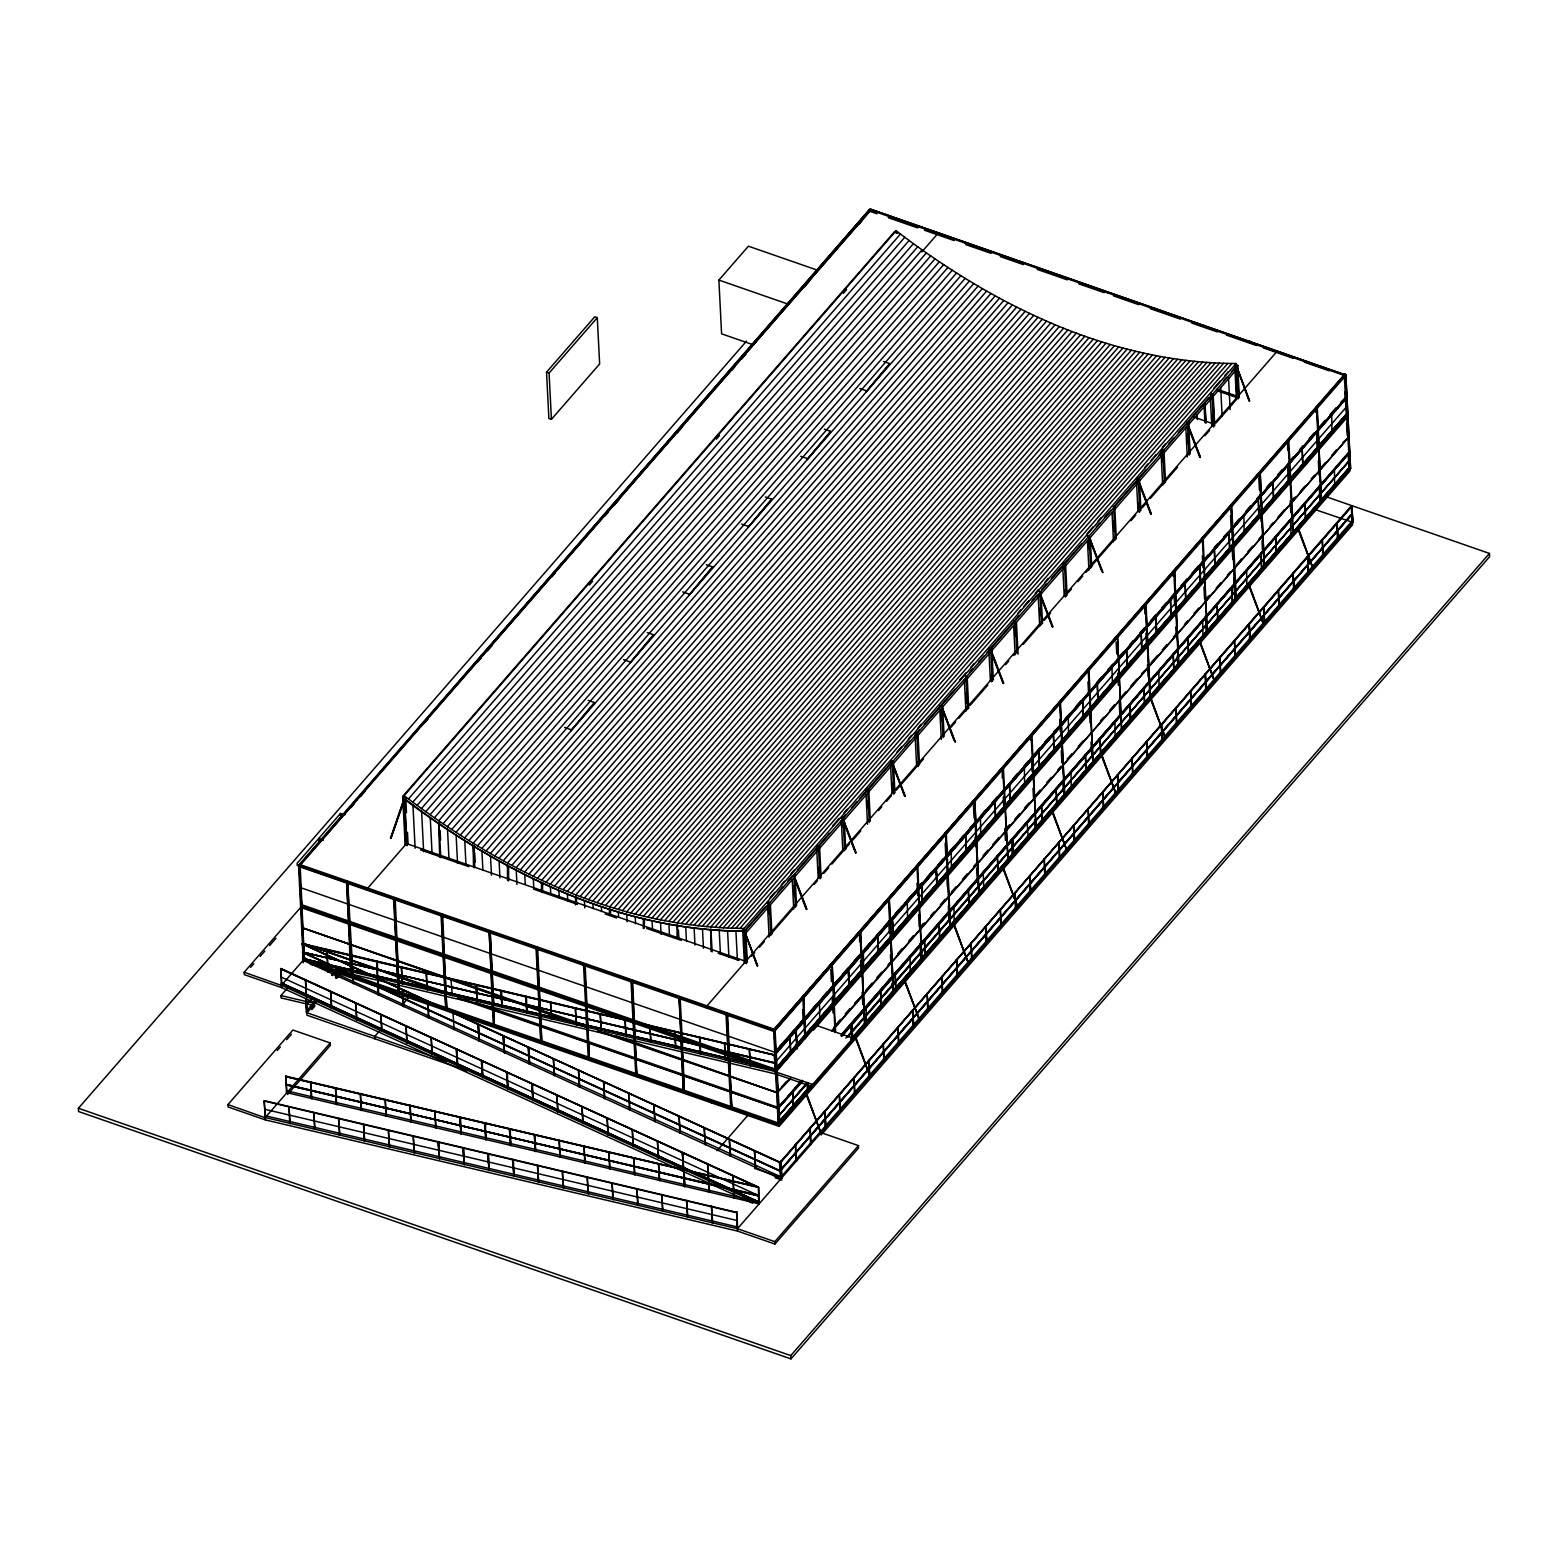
<?xml version="1.0" encoding="UTF-8"?>
<svg xmlns="http://www.w3.org/2000/svg" width="1568" height="1568" viewBox="0 0 1568 1568"><rect width="100%" height="100%" fill="white"/><g stroke="black" fill="none" stroke-linecap="round" stroke-linejoin="round"><path stroke-width="1.5" d="M758.108 1187.368L286.003 1076.667L758.402 1187.035L280.535 968.75L758.422 1187.466L280.829 968.416L281.613 985.527L244.177 972.258L301.193 906.794M758.892 1195.267L286.415 1084.88L758.912 1195.698L280.946 976.962M758.951 1202.46L281.574 983.038L759.245 1202.127L286.65 1090.818M1345.814 374.634L1350.577 468.675L1345.814 374.634L1344.56 374.282L773.847 1029.588L775.474 1071.826L774.376 1054.813L302.467 943.564L780.08 1162.613L302.173 943.897L780.119 1162.202M302.546 952.54L780.198 1171.159L302.585 952.109L775.023 1062.908L302.526 952.09L775.121 1063.378M302.879 958.95L775.356 1069.337L302.918 958.538L780.864 1176.823M390.452 838.155L404.211 798.543L391.079 838.135M390.844 838.39L405.152 798.171L404.034 797.779L405.759 844.936M546.526 372.165L594.742 316.795L597.29 317.677L599.642 363.952L551.426 419.322L548.878 418.421L546.526 372.165L549.074 373.047L551.426 419.322M549.074 373.047L597.29 317.677M753.757 344.98L721.594 333.827L718.889 280.084L748.406 246.196L817.3 270.127M1325.215 496.409L1489.443 553.426L1489.6 556.699L790.958 1358.888L78.557 1111.536L78.4 1108.262L746.525 341.118M345.195 814.635L340.452 813.518L297.156 863.243L297.273 865.634M302.467 943.564L303.251 960.655L298.547 865.36L869.632 209.387L299.351 865.203L304.329 959.753L300.154 865.046L299.135 864.693L303.839 960.008L778.767 1124.922L1349.323 468.303M870.358 209.112L1345.324 374.909L870.358 209.112L870.514 210.426L299.802 865.732L298.547 865.36M300.154 865.046L299.076 865.987L774.592 1030.215L299.037 865.085M328.104 832.961L327.496 832.667M356.642 800.19L356.21 799.151M413.717 734.667L413.09 734.373M442.254 701.896L441.823 700.857M470.792 669.124L470.165 668.83M499.33 636.353L498.898 635.334M556.405 570.83L555.778 570.536M584.923 538.059L584.315 537.785M613.46 505.308L612.853 505.014M641.998 472.536L641.586 471.498M699.073 407.014L698.466 406.72M727.611 374.242L727.003 373.948M756.148 341.471L755.521 341.177M784.686 308.72L784.255 307.681M841.761 243.177L841.134 242.883M1344.56 374.282L1344.736 375.595L870.397 210.014M350.879 807.618L354.094 803.933M360.522 796.544L365.344 791.017M424.83 722.711L428.044 719.026M477.887 661.794L481.102 658.109M487.53 650.72L492.352 645.193M551.838 576.887L555.052 573.202M604.895 515.97L608.11 512.285M614.538 504.896L619.36 499.349M677.239 432.905L682.06 427.358M731.903 370.146L735.118 366.442M741.546 359.072L746.368 353.525M804.247 287.081L809.068 281.534M858.911 224.322L862.126 220.618M775.102 1052.383L300.801 887.704M300.997 905.736L300.448 888.782L301.84 906.03L301.664 904.716L774.298 1068.808M250.625 967.378L253.8 963.732M260.131 956.46L264.894 951.012M269.637 945.543L275.968 938.272M405.152 845.074L402.682 796.466L894.681 231.554L897.739 232.613M406.857 845.328L404.132 795.662L896.132 230.731C993.602 305.446 1111.006 363.266 1236.133 363.502L1236.27 366.187L1231.448 371.714M589.333 585.001L592.547 581.316M716.341 439.158L719.555 435.473M843.368 293.314L846.583 289.629M404.27 798.347C501.74 873.043 619.144 930.843 744.271 931.098C618.811 931.686 499.467 870.593 403.407 798.524M404.662 799.288L405.74 798.034L403.878 797.387L402.8 798.641L404.662 799.288L407.014 845.72M404.132 795.662L408.464 798.935L900.463 234.024M593.292 1027.961L302.212 927.786L588.098 1027.04M302.859 928.001L588.137 1027.942M408.464 798.935L412.796 802.169L904.795 237.258M350.801 975.884L352.408 975.551L350.801 975.884L346.626 881.177L347.645 881.53L353.545 983.685M351.82 976.237L347.645 881.53M412.796 802.169L417.127 805.364L909.126 240.453M303.251 960.655L303.173 942.505L304.564 959.753L303.31 959.4L304.917 959.067M302.134 944.328L774.71 1055.166L302.114 943.877M281.613 985.527L281.123 968.71M303.761 944.073L301.84 944.034M303.643 943.662L443.685 993.171M417.127 805.364L421.459 808.539L913.458 243.608M421.459 808.539L425.771 811.656L917.77 246.725M302.663 960.459L302.781 943.858M752.601 1203.185L281.613 987.605L281.495 985.214L305.25 957.93M425.771 811.656L430.102 814.713L922.102 249.802M407.386 842.604L367.206 888.762L367.284 890.252M921.847 251.919L937.919 233.456M430.102 814.713L434.414 817.751L926.414 252.84M314.306 1005.754L281.084 997.934L280.966 995.562L287.14 988.448M434.414 817.751L438.726 820.75L930.745 255.839M326.693 949.894L328.398 972.16M439.706 857.304L438.648 822.886M439.746 823.259L438.001 823.612M305.329 980.392L306.76 997.032M438.726 820.75L443.058 823.71L935.057 258.779M443.058 823.71L447.37 826.61L939.369 261.699M447.37 826.61L451.682 829.492L943.681 264.561M306.152 996.817L305.662 980M327.81 971.964L327.026 949.502M393.529 898.346L395.156 898.013L393.529 898.346L398.292 992.368L399.311 992.72L395.273 900.424M309.366 1000.756L306.152 1004.441L311.483 999.071M331.887 974.904L335.101 971.219M451.682 829.492L455.974 832.314L947.993 267.403M309.406 1001.188L306.191 1004.892L311.522 999.522M331.906 975.355L335.121 971.67M332.396 975.08L335.611 971.396M332.416 975.531L335.63 971.846L335.866 976.707M314.521 1001.638L306.995 1011.027M337.022 975.786L340.256 972.101M315.031 1001.815L306.505 1011.301L316.658 1000.404M335.924 977.805L340.746 972.278M335.964 978.256L340.785 972.709M455.974 832.314L460.286 835.097L952.286 270.186M306.603 998.796L306.975 1013.261L305.995 998.581M306.838 1012.967L316.481 1001.893M337.394 977.883L342.216 972.356M821.24 1135.056L821.122 1132.664L858.441 1145.62L858.558 1148.011L774.925 1244.051L737.607 1231.096L265.404 1119.924L228.085 1106.969L227.968 1104.578L292.902 1030.019L330.221 1042.975L330.358 1045.346L287.571 1094.464M311.777 1009.655L314.992 1005.97M277.203 1050.58L280.358 1046.954M286.689 1039.682L291.452 1034.214M330.476 991.917L331.887 1008.538M460.286 835.097L464.598 837.841L956.598 272.93M464.598 837.841L468.891 840.546L960.91 275.635M594.566 702.562L570.987 730.629L594.566 702.562L588.196 700.347M653.601 634.766L630.042 662.852L653.601 634.766L647.251 632.551M712.636 566.969L689.077 595.056L712.636 566.969L706.286 564.774M771.691 499.192L748.112 527.26L771.691 499.192L765.321 496.978M830.726 431.396L807.148 459.483L830.726 431.396L824.356 429.181M889.762 363.6L866.202 391.686L889.762 363.6L883.411 361.404M468.891 840.546L473.203 843.212L965.202 278.3M331.299 1008.322L330.809 991.505M352.937 983.469L351.879 955.343M473.536 867.378L473.105 845.348L474.202 845.74L474.653 867.751M378.084 994.974L377.339 961.4M473.203 843.212L477.495 845.838L969.494 280.927M477.495 845.838L481.788 848.425L973.806 283.514M264.326 1100.814L265.404 1117.827L227.968 1104.578M285.631 1076.354L287.062 1092.974M264.267 1101.05L736.548 1212.691M481.788 848.425L486.08 850.973L978.099 286.062M377.222 978.001L376.732 961.204M355.603 1003.422L357.034 1020.043M378.672 995.19L378.182 978.373M264.678 1109.262L737.254 1220.551M486.08 850.973L490.372 853.462L982.391 288.551M264.992 1115.671L737.587 1226.98M441.039 914.83L442.646 914.516L446.821 1009.224L445.802 1008.871L441.039 914.83L442.646 914.516M286.454 1092.778L285.984 1075.962M265.404 1119.924L265.286 1117.533L330.221 1042.975M490.372 853.462L494.665 855.932L986.684 291.021M401.251 967.436L402.662 984.057M356.446 1019.827L355.956 1003.01M494.665 855.932L498.957 858.343L990.956 293.432M498.957 858.343L503.25 860.734L995.249 295.803M288.845 1107.067L290.256 1123.688M310.484 1082.214L311.914 1098.835M402.074 983.861L401.584 967.044M503.25 860.734L507.522 863.066L999.541 298.155M507.542 880.51L507.444 865.183M508.64 880.883L508.542 865.575M398.292 992.368L394.136 897.66M380.75 1014.927L382.161 1031.548M402.388 990.074L403.819 1006.695M507.522 863.066L511.815 865.36L1003.814 300.448M289.668 1123.472L289.178 1106.675M311.307 1098.619L310.836 1081.802M511.815 865.36L516.088 867.614L1008.087 302.702M426.104 973.297L427.515 989.918M379.515 1030.98L374.693 1036.526L374.811 1038.761M402.016 1005.147L410.052 995.915M516.088 867.614L520.38 869.828L1012.379 304.917M381.573 1031.332L381.083 1014.535M403.231 1006.48L402.741 989.663M313.698 1112.908L315.109 1129.528M335.336 1088.055L336.767 1104.676M520.38 869.828L524.653 872.004L1016.652 307.093M426.927 989.702L426.437 972.905M524.653 872.004L528.926 874.121L1020.925 309.21M528.926 874.121L533.198 876.218L1025.198 311.307M314.521 1129.332L314.031 1112.516M336.16 1104.48L335.689 1087.663M494.038 1008.146L494.312 1025.707L493.293 1025.354L489.118 930.647L490.137 931L493.802 1003.324M405.877 1026.432L407.308 1043.053M428.358 1017.985L427.868 1001.168L428.966 1018.2M494.312 1025.707L490.137 931M533.198 876.218L537.471 878.276L1029.47 313.345M450.957 979.138L452.388 995.758M537.471 878.276L541.724 880.275L1033.724 315.364M541.352 890.35L541.626 882.412M542.469 890.722L542.744 882.784M338.551 1118.768L339.962 1135.389M360.189 1093.915L361.62 1110.536M541.724 880.275L545.997 882.255L1037.996 317.324M406.72 1042.838L406.23 1026.04M545.997 882.255L550.25 884.176L1042.269 319.264M445.802 1008.871L441.627 914.164M550.25 884.176L554.523 886.057L1046.522 321.146M339.374 1135.173L338.884 1118.376M361.012 1110.32L360.542 1093.504M554.523 886.057L558.776 887.9L1050.776 322.988M475.81 984.998L477.24 1001.619L476.75 984.802M431.024 1037.938L432.454 1054.558M453.015 1012.693L454.093 1029.706M558.776 887.9L563.03 889.703L1055.048 324.792M363.404 1124.609L364.815 1141.23M385.042 1099.756L386.473 1116.377M563.03 889.703L567.283 891.467L1059.302 326.556M567.283 891.467L571.536 893.192L1063.555 328.28M431.847 1054.343L431.376 1037.546M571.536 893.192L575.789 894.877L1067.808 329.946M575.417 904.873L575.691 896.994L576.808 897.386L576.397 902.874M364.227 1141.034L363.737 1124.217M385.865 1116.181L385.395 1099.364M575.789 894.877L580.042 896.504L1072.042 331.593M536.021 947.817L537.628 947.484L541.803 1042.191L540.784 1041.838L536.021 947.817L537.628 947.484M500.662 990.839L502.093 1007.46L501.603 990.662M580.042 896.504L584.296 898.111L1076.295 333.18M456.17 1049.443L457.582 1066.064L457.092 1049.247M477.809 1024.59L479.24 1041.211L478.75 1024.394M584.296 898.111L588.529 899.66L1080.548 334.748M388.256 1130.469L389.668 1147.09M409.895 1105.616L411.326 1122.237M588.529 899.66L592.782 901.169L1084.782 336.258M592.782 901.169L597.016 902.658L1089.015 337.728M493.293 1025.354L494.9 1025.021M389.08 1146.874L388.59 1130.077M410.718 1122.022L410.248 1105.224M597.016 902.658L601.25 904.089L1093.268 339.178M525.515 996.699L526.946 1013.32L526.456 996.503M601.25 904.089L605.503 905.481L1097.502 340.57M605.503 905.481L609.736 906.833L1101.736 341.922M609.227 914.438L609.638 908.95M413.109 1136.31L414.52 1152.95M434.748 1111.457L436.178 1128.078M610.344 914.81L610.736 909.342M609.736 906.833L613.97 908.146L1105.969 343.216M481.298 1060.948L482.728 1077.569L482.238 1060.752M502.956 1036.095L504.367 1052.716L503.896 1035.899M613.97 908.146L618.184 909.401L1110.203 344.49M618.184 909.401L622.418 910.636L1114.417 345.724M413.932 1152.735L413.442 1135.918M435.571 1127.882L435.1 1111.065M622.418 910.636L626.651 911.831L1118.65 346.92M550.368 1002.54L551.799 1019.18M583.512 964.3L585.119 963.987L589.294 1058.694L588.274 1058.341L583.512 964.3L584.531 964.653L589.294 1058.694M626.651 911.831L630.865 912.968L1122.864 348.057M630.865 912.968L635.099 914.085L1127.098 349.154M437.962 1142.17L439.373 1158.791L438.883 1141.974M459.6 1117.318L461.031 1133.938L460.541 1117.122M635.099 914.085L639.313 915.144L1131.312 350.232M551.191 1018.965L550.701 1002.148M506.444 1072.453L507.875 1089.074L507.385 1072.257M528.083 1047.6L529.514 1064.221L529.024 1047.404M639.313 915.144L643.527 916.163L1135.526 351.252M643.272 928.511L643.429 918.299M644.252 926.531L644.526 918.672M643.527 916.163L647.741 917.143L1139.74 352.232M540.784 1041.838L540.274 1019.474M647.741 917.143L651.955 918.084L1143.954 353.172M575.221 1008.4L576.652 1025.021M651.955 918.084L656.169 918.985L1148.168 354.074M656.169 918.985L660.383 919.848L1152.382 354.936M462.815 1148.011L464.226 1164.652L463.736 1147.835M484.453 1123.158L485.884 1139.779L485.394 1122.982M660.383 919.848L664.577 920.671L1156.596 355.76M576.044 1024.825L575.554 1008.008M664.577 920.671L668.791 921.435L1160.79 356.524M531.572 1083.958L533.002 1100.579L532.512 1083.782M553.23 1059.106L554.66 1075.726M668.791 921.435L672.986 922.18L1165.004 357.269M672.986 922.18L677.2 922.866L1169.199 357.955M677.062 937.684L677.102 925.002M600.074 1014.241L601.504 1030.882M678.199 925.394L676.455 925.728M631.002 980.784L632.61 980.47L636.784 1075.178L635.765 1074.825L631.002 980.784L632.022 981.156L636.784 1075.178M677.2 922.866L681.394 923.532L1173.393 358.621M554.053 1075.53L553.582 1058.714M681.394 923.532L685.588 924.14L1177.588 359.229M487.668 1153.872L489.079 1170.492L488.589 1153.676M509.306 1129.019L510.737 1145.64L510.247 1128.823M685.588 924.14L689.783 924.708L1181.782 359.797M600.897 1030.666L600.407 1013.849M689.783 924.708L693.977 925.238L1185.976 360.326M693.977 925.238L698.172 925.728L1190.171 360.816M698.172 925.728L702.366 926.178L1194.365 361.267M588.274 1058.341L589.882 1058.008M556.718 1095.464L558.149 1112.084M578.376 1070.611L579.788 1087.232M624.926 1020.102L626.357 1036.722M702.366 926.178L706.541 926.59L1198.54 361.679M706.541 926.59L710.735 926.962L1202.734 362.032M711.088 951.502L710.637 929.079M711.735 929.471L709.99 929.824M512.52 1159.712L513.932 1176.353L513.442 1159.536M534.159 1134.86L535.59 1151.48L535.1 1134.683M710.735 926.962L714.91 927.276L1206.909 362.365M557.561 1111.888L557.071 1095.072M579.2 1087.036L578.71 1070.219M714.91 927.276L719.085 927.57L1211.084 362.659M625.75 1036.526L625.26 1019.71M719.085 927.57L723.26 927.805L1215.278 362.894M723.26 927.805L727.454 928.021L1219.453 363.09M727.454 928.021L731.609 928.178L1223.628 363.266M649.779 1025.942L651.21 1042.583M731.609 928.178L735.784 928.295L1227.803 363.384M581.865 1106.969L583.276 1123.609M603.504 1082.116L604.934 1098.737M682.903 1052.402L684.275 1091.661L683.256 1091.308L679.081 996.601L680.1 996.954L682.668 1047.581M680.1 996.954L678.493 997.287M735.784 928.295L739.959 928.374L1231.958 363.462M770.006 897.837L774.827 892.31M781.256 884.92L784.47 881.216M790.899 873.846L794.114 870.142M832.706 825.846L839.135 818.457M843.956 812.91L847.171 809.225M897.014 751.993L901.855 746.466M908.284 739.077L911.498 735.372M917.927 728.003L921.141 724.298M959.734 680.002L966.162 672.613M970.984 667.066L974.198 663.382M1017.612 613.539L1020.827 609.834M1024.041 606.15L1028.863 600.622M1035.292 593.233L1038.506 589.529M1044.954 582.159L1048.169 578.455M1086.742 534.159L1093.19 526.77M1098.012 521.223L1101.226 517.538M1144.64 467.695L1147.854 463.991M1151.069 460.306L1155.89 454.779M1162.319 447.39L1165.534 443.685M1213.769 388.315L1220.198 380.926M1225.02 375.379L1228.234 371.694M537.373 1165.573L538.784 1182.194M559.012 1140.72L560.442 1157.341M746.094 963.281L744.134 928.413L1236.133 363.502M743.879 930.157L742.781 931.392L744.663 932.039L746.25 963.673M744.996 962.909L744.036 930.53M745.878 929.256L765.164 907.108M778.022 892.329L782.844 886.782M787.685 881.255L792.506 875.708M797.328 870.181L829.472 833.255M845.564 814.792L842.349 818.476L855.481 852.933M851.992 807.402L856.814 801.875M860.028 798.171L892.192 761.244M905.05 746.486L909.871 740.939M914.693 735.412L919.514 729.865M924.336 724.338L954.892 689.254M969.357 672.633L972.572 668.948M979.02 661.559L983.842 656.032M987.056 652.327L1019.2 615.401M1032.077 600.642L1036.899 595.095M1041.72 589.568L1046.542 584.021M1051.364 578.494L1081.92 543.41M1096.385 526.789L1099.599 523.104M1104.421 517.558L1110.85 510.188M1114.064 506.484L1146.228 469.557M1159.085 454.798L1163.907 449.252M1168.728 443.724L1173.57 438.178M1178.391 432.65L1208.928 397.566M1223.412 380.946L1226.627 377.261M757.07 965.908L744.584 931.372L757.697 965.672M955.363 741.978L941.388 705.404L954.99 741.958M1102.97 572.516L1088.76 536.197M1249.069 400.996L1236.603 366.461L1249.696 400.742M745.133 930.922L743.389 931.274M747.348 962.419L745.721 930.275L1237.72 365.364L1234.663 364.305M744.663 932.039L745.741 930.804M793.859 875.552L794.937 874.317L796.544 905.932M1039.074 591.195L1040.936 591.842L1039.858 593.096L1041.466 624.711M1112.868 506.464L1114.75 507.111L1113.652 508.365L1115.26 539.98M1186.682 421.733L1188.544 422.38L1187.466 423.615L1189.054 455.249M650.602 1042.367L650.112 1025.55M1237.858 368.049L745.858 932.98L742.801 931.902M582.688 1123.394L582.198 1106.577M604.346 1098.541L603.856 1081.724M538.196 1181.998L537.706 1165.181M559.835 1157.125L559.364 1140.328M635.765 1074.825L637.372 1074.492M674.632 1031.803L676.063 1048.424M606.992 1118.474L608.423 1135.114M628.65 1093.621L630.081 1110.242M562.226 1171.414L563.637 1188.054M583.864 1146.561L585.295 1163.182M751.523 956.343L754.737 952.658M759.559 947.131L764.38 941.584M769.202 936.037L794.937 906.52M814.223 884.352L817.438 880.667M823.866 873.278L828.688 867.751M831.902 864.046L849.601 843.741M852.816 840.056L860.852 830.824M878.531 810.519L881.745 806.834M886.567 801.287L891.388 795.76M896.21 790.213L923.552 758.834M950.874 727.454L955.696 721.927M958.91 718.222L966.946 708.991M970.161 705.306L987.86 685M1005.539 664.695L1008.753 661.01M1013.575 655.463L1016.789 651.778M1023.218 644.389L1040.917 624.084M1044.131 620.399L1050.56 613.01M1068.239 592.704L1071.454 589.019M1077.882 581.63L1082.704 576.083M1085.918 572.398L1114.868 539.176M1130.94 520.713L1135.761 515.166M1142.19 507.797L1145.404 504.092M1150.226 498.565L1163.084 483.787M1166.298 480.102L1177.568 467.186M1204.89 435.806L1209.712 430.259M1216.141 422.87L1237.034 398.88M675.455 1048.228L674.965 1031.411M607.835 1134.899L607.345 1118.082M629.474 1110.046L628.984 1093.229M563.049 1187.838L562.559 1171.022M584.688 1162.986L584.217 1146.169M699.485 1037.644L700.916 1054.284M725.984 1013.771L727.591 1013.457L731.766 1108.164L730.747 1107.812L725.984 1013.771L727.003 1014.124L731.766 1108.164M587.079 1177.274L588.49 1193.895M608.717 1152.421L610.148 1169.042M632.139 1129.999L633.57 1146.62M653.778 1105.126L655.208 1121.747M700.308 1054.068L699.818 1037.252M587.902 1193.699L587.412 1176.882M609.54 1168.826L609.07 1152.029M632.962 1146.404L632.492 1129.587M654.62 1121.551L654.13 1104.734M724.338 1043.504L725.768 1060.125M683.256 1091.308L681.884 1052.05M611.932 1183.134L613.343 1199.755M633.57 1158.262L635.001 1174.883M725.161 1059.929L724.671 1043.112M657.286 1141.504L658.697 1158.125M678.924 1116.632L680.355 1133.272M612.755 1199.54L612.265 1182.723M634.393 1174.687L633.923 1157.87M749.19 1049.364L750.621 1065.985M658.109 1157.909L657.619 1141.092M679.767 1133.056L679.277 1116.24M802.6 996.817L803.228 997.111M859.578 941.604L859.676 931.294M888.213 898.523L888.84 898.817M945.288 833L945.935 834.039M1002.266 777.787L1002.364 767.458M1030.548 740.194L1030.901 734.706M1059.439 701.935L1060.086 702.974M1087.976 669.164L1088.584 669.458M1144.934 613.97L1145.032 603.641M1173.236 576.377L1173.57 570.87M1202.107 538.118L1202.734 538.392M1230.645 505.347L1231.311 506.386M1287.622 450.134L1287.72 439.804M1315.905 412.541L1316.258 407.053L1317.277 407.406L1321.452 502.113M773.965 1030L1345.285 374.007M636.784 1188.975L638.196 1205.596M658.423 1164.122L659.854 1180.743M774.494 1030.607L774.063 1029.588L774.004 1030.882M802.424 997.562L803.62 997.17L805.109 1038.839M830.942 964.79L832.157 964.418L834.98 1032.587M860.342 932.333L859.088 931.96M888.017 899.268L889.232 898.876L893.407 993.583L891.898 983.587M917.182 866.79L916.555 866.496M945.72 834.019L945.092 833.745M974.845 800.582L979.02 895.289L974.845 800.582L973.63 800.974M1002.971 767.752L1001.776 768.144M1031.313 735.725L1030.705 735.451M1059.85 702.974L1059.243 702.68M1088.388 670.202L1087.78 669.908M1117.514 636.765L1121.688 731.472L1117.514 636.765L1116.318 637.137M1145.698 604.68L1144.444 604.327M1174.589 571.222L1178.764 665.93L1174.589 571.222L1173.393 571.614M1202.538 539.137L1201.911 538.843M1231.076 506.366L1230.449 506.092M1260.202 472.928L1264.376 567.636L1260.202 472.928L1258.986 473.32M1288.347 440.098L1287.132 440.49M773.847 1029.588L1345.403 374.576L774.729 1030.627L773.475 1030.254M1345.089 376.3L774.357 1031.587L299.429 866.692M750.014 1065.77L749.524 1048.953M682.413 1153.009L684.706 1186.604L682.413 1153.009L683.844 1169.63M704.071 1128.156L705.482 1144.777M637.608 1205.4L637.118 1188.583M659.246 1180.528L658.776 1163.73M779.727 1046.503L784.49 1041.054M790.821 1033.763L793.996 1030.117M800.346 1022.846L803.502 1019.2L804.404 1020.239L803.502 1019.2M811.44 1010.106L816.203 1004.637M822.534 997.366L827.296 991.897M833.627 984.626L836.802 980.98M843.153 973.689L847.896 968.24M854.246 960.949L858.99 955.5M865.34 948.209L870.103 942.76M876.434 935.469L879.609 931.823M884.372 926.374L889.115 920.906L889.997 921.945L889.115 920.906M895.465 913.634L901.796 906.343M906.559 900.894L911.322 895.426M917.652 888.135C918.299 891.173 918.691 883.744 922.415 882.686M927.158 877.218L931.921 871.769M938.272 864.478L943.015 859.009M949.365 851.738L954.108 846.269M960.459 838.998L963.634 835.352M969.965 828.08L974.728 822.612L975.61 823.651L974.728 822.612M981.078 815.34L985.821 809.872M992.172 802.581L996.915 797.132M1012.771 778.924L1017.534 773.475M1023.865 766.184L1028.628 760.715M1033.39 755.266L1039.721 747.975M1044.484 742.526L1049.247 737.058M1053.99 731.59L1061.183 724.612M1065.084 718.85L1069.846 713.401M1076.197 706.11L1080.94 700.661M1096.796 682.452L1101.559 676.984M1107.89 669.712L1112.653 664.244M1119.003 656.972L1123.746 651.504M1130.097 644.232L1133.252 640.587M1139.603 633.296L1144.366 627.847M1150.696 620.556L1155.459 615.107M1161.79 607.816L1166.553 602.367M1171.316 596.898L1174.471 593.253L1175.373 594.292L1174.471 593.253M1180.822 585.981L1187.172 578.69M1191.915 573.241L1198.266 565.95M1198.305 566.695L1207.772 555.033M1214.122 547.742L1217.278 544.116M1223.628 536.824L1232.409 528.024M1234.722 524.084L1239.484 518.616M1245.815 511.344L1250.578 505.876M1256.909 498.604L1260.084 494.959L1260.966 495.998L1260.084 494.959M1266.434 487.687L1271.178 482.219M1277.528 474.947L1282.291 469.479M1290.209 460.384L1293.384 456.739M1299.715 449.448L1302.89 445.822M1309.241 438.53L1313.984 433.082M1318.747 427.613L1325.097 420.322M1329.84 414.873L1336.191 407.582M1340.934 402.133L1346.54 396.959L775.004 1052.716M790.86 1034.508L794.035 1030.862M813.067 1009.028L816.222 1005.382M833.666 985.37L836.842 981.725M844.76 972.63L847.935 968.985M897.092 912.556L900.248 908.911M905.01 903.442L909.773 897.994M917.692 888.88L920.867 885.254M928.785 876.14L931.96 872.514M939.879 863.4L943.054 859.774M960.498 839.742L963.673 836.097M971.592 827.002L974.767 823.357M982.685 814.262L985.86 810.617M1044.523 743.271L1047.698 739.626M1055.617 730.531L1058.792 726.886M1098.423 681.374L1101.598 677.729M1130.136 644.977L1133.292 641.332M1168.18 601.289L1172.942 595.82M1182.448 584.903L1185.624 581.258M1214.161 548.506L1217.317 544.86M1225.255 535.746L1228.41 532.12M1256.948 499.349L1260.123 495.704M1268.061 486.609L1271.217 482.964M1309.28 439.275L1312.436 435.63M1340.973 402.878L1344.148 399.232M1346.54 396.959L774.984 1051.971M775.376 1053.676L1345.756 398.782L1346.775 415.892M775.258 1054.108L1345.971 398.821M775.611 1054.284L1345.952 398.37M730.747 1107.812L732.354 1107.478M683.256 1169.414L682.766 1152.617M704.894 1144.562L704.404 1127.745M661.637 1194.836L663.048 1211.456M684.706 1186.604L684.216 1169.787M777.571 1066.456L1347.206 413.168L775.964 1068.298M777.591 1066.906L1347.226 413.619L775.984 1068.749M774.866 1071.63L812.655 1084.488L812.773 1086.879L775.454 1073.923L310.366 964.418M776.591 1069.611L776.768 1070.924L1347.5 415.618L1346.677 398.586M790.488 1053.696L789.998 1036.879L790.84 1053.304M797.112 1046.973L796.034 1029.96L797.112 1049.07M804.756 1022.414L805.717 1037.095M819.75 1020.082L819.515 1003.873M848.19 970.063L849.621 986.684L848.66 972.003M863.654 969.671L863.419 953.462M878.296 952.874L877.806 936.057L878.629 952.482M892.094 919.652L893.525 936.272L892.564 921.612M907.558 919.279L907.323 903.05M922.2 902.462L921.71 885.646L922.533 902.07M935.998 869.24L937.429 885.881L936.468 871.2M951.462 868.868L951.227 852.659M966.104 852.051L965.614 835.254L966.437 851.659M980.725 835.254L980.49 819.045M995.366 818.457L994.876 801.64L995.7 818.065M1010.008 801.66L1009.518 784.843L1010.341 801.248M1024.629 784.843L1024.394 768.634M1039.27 768.046L1038.78 751.229L1039.604 767.654M1053.892 751.248L1053.422 734.432L1054.245 750.856M1068.533 734.451L1068.298 718.222M1083.174 717.634L1082.684 700.818L1083.508 717.242M1097.796 700.837L1097.306 684.02L1098.149 700.445M1112.437 684.04L1111.947 667.223M1127.078 667.223L1126.588 650.426L1127.412 666.831M1141.7 650.426L1141.21 633.609L1142.053 650.034M1155.498 617.204L1156.929 633.825L1155.851 616.812M1170.963 616.832L1170.492 600.015L1171.316 616.42M1185.604 600.015L1185.114 583.198L1185.957 599.623M1199.402 566.793L1200.833 583.433L1199.755 566.401M1214.867 566.42L1214.377 549.604L1215.22 566.028M1229.508 549.604L1229.018 532.806L1229.861 549.212M1244.149 532.806L1243.894 516.597M1258.771 516.009L1258.281 499.192L1259.124 515.617M1273.412 499.212L1272.922 482.395L1273.745 498.8M1288.034 482.395L1287.798 466.186M1302.675 465.598L1302.185 448.781L1303.028 465.206M1316.885 431.827L1317.649 448.409M1331.938 432.004L1331.702 415.775M1347.324 414.305L1347.167 415.402M1347.049 415.089L775.337 1071.532L303.134 960.361L303.251 962.752M300.958 904.971L301.134 906.284L776.042 1071.179L1347.461 414.873M813.42 1030.176L1347.167 417.343M662.46 1211.241L661.97 1194.424M684.099 1186.388L683.628 1169.571M717.066 1150.696L749.288 1113.692M707.56 1164.514L709.559 1192.444M729.198 1139.662L730.629 1156.282M781.766 1086.8L786.528 1081.352M835.666 1024.923L840.428 1019.455M845.191 1013.986L849.934 1008.538M854.697 1003.069L863.478 994.269M865.791 990.329L872.141 983.058M876.884 977.589L881.647 972.121M887.998 964.849L891.153 961.204L892.055 962.242L891.153 961.204M897.504 953.932L902.266 948.464M908.597 941.192L913.36 935.724M919.691 928.432C920.338 931.47 920.73 924.042 924.454 922.984M930.784 915.692L933.96 912.066M940.31 904.775L945.053 899.307M951.404 892.035L956.166 886.567M962.497 879.295L967.26 873.827M973.591 866.555L976.766 862.91L977.648 863.948L976.766 862.91M983.116 855.638L987.86 850.17M992.622 844.701L998.973 837.43M1005.304 830.138C1005.95 833.176 1006.342 825.748 1010.066 824.69M1014.81 819.221L1019.572 813.772M1024.335 808.304L1029.078 802.836M1035.429 795.564L1040.192 790.096M1046.522 782.824L1051.285 777.356M1057.616 770.084L1060.791 766.438M1067.142 759.147L1071.885 753.698M1078.235 746.407L1082.978 740.958M1100.422 720.927L1103.598 717.282M1109.928 710.01L1114.691 704.542M1121.042 697.27L1125.785 691.802M1130.548 686.353L1136.898 679.062M1141.641 673.593L1148.834 666.616M1151.147 662.676L1157.498 655.404M1162.26 649.936L1167.004 644.468M1173.354 637.196L1176.529 633.55L1177.411 634.589L1176.529 633.55M1184.448 624.456L1187.623 620.81M1193.954 613.539L1198.716 608.07M1205.067 600.799C1205.694 603.817 1206.086 596.389 1209.81 595.33M1216.16 588.039L1220.904 582.59M1227.254 575.299L1230.429 571.673M1236.76 564.382L1241.523 558.933M1247.854 551.642L1252.616 546.174M1258.967 538.902L1262.122 535.256L1263.024 536.295L1262.122 535.256M1270.06 526.162L1273.236 522.516M1277.979 517.048L1284.329 509.776M1290.66 502.485C1291.307 505.523 1291.699 498.095 1295.423 497.036M1300.186 491.568L1304.929 486.119M1311.279 478.828L1314.454 475.182M1320.785 467.911L1325.548 462.442M1331.879 455.171L1336.642 449.702M1342.992 442.431L1348.578 437.256L831.804 1031.411M777.14 1092.68L616.342 1035.958M790.546 1078L777.022 1092.269M831.765 1030.666L1348.578 437.256M597.369 1031.136L777.767 1092.896L604.229 1032.646M1348.5 437.59L1347.735 436.962M790.586 1078.745L777.062 1093.014M686.49 1200.676L687.901 1217.297M730.041 1156.067L729.551 1139.25M800.464 1081.548L778.688 1107.616L476.515 1002.814M842.251 1033.567L1349.401 452.309L1350.205 469.342L779.492 1124.648L778.238 1124.295L775.67 1073.668M777.806 1107.929L800.484 1081.998M842.271 1034.018L1348.813 452.113M777.944 1108.341L800.974 1081.724M841.154 1035.586L1349.401 452.309M778.473 1108.027L802.6 1080.332M841.173 1036.036L1349.205 452.721M802.444 1080.92L777.748 1107.812M842.075 1035.429L1349.382 452.936L1348.46 452.505L1349.499 469.616M802.483 1081.665L777.846 1108.694M842.114 1036.174L1348.578 453.387M687.313 1217.101L686.823 1200.284M708.971 1192.248L707.893 1164.122M807.304 1082.39L778.865 1115.789M845.897 1038.075L1349.597 460.482L847.524 1036.683M807.324 1082.822L778.394 1116.063L806.226 1084.86M848.033 1036.86L1349.107 460.757M809.245 1086.957L778.688 1122.022L811.362 1085.291M851.032 1038.957L1349.93 466.892L851.542 1039.133M809.264 1087.408L778.708 1122.472L811.381 1085.742M851.052 1039.408L1349.95 467.342L812.655 1084.488M732.687 1176.02L734.412 1198.305M754.345 1151.167L755.776 1167.788M778.238 1124.295L779.257 1124.648M807.363 1090.858L807.794 1091.877L808.088 1083.782M864.438 1025.315L865.105 1026.354L860.303 931.588M921.278 954.971L921.318 960.537M950.051 927.021L950.482 928.06L946.308 833.353M978.589 894.25L979.196 894.544M1007.126 861.498L1007.734 861.792M1036.272 829.021L1035.664 828.727M1092.739 763.204L1093.151 764.224L1088.976 669.516M1149.795 697.662L1150.461 698.701L1145.659 603.935M1178.96 665.185L1178.332 664.91M1263.945 566.616L1264.572 566.891M1293.502 534.198L1291.895 534.512L1293.502 534.198L1288.739 440.177M1321.02 501.074L1321.667 502.113L1316.885 407.347M778.571 1124.217L779.316 1123.335L336.669 969.651M793.212 1107.42L792.722 1090.603L793.565 1107.028M807.834 1083.194L808.441 1090.818M843.643 1049.717L848.406 1044.268M854.736 1036.977L857.912 1033.351M866.379 1023.414L866.144 1007.205M875.356 1013.32L878.511 1009.674M881.02 1006.597L880.53 989.8L881.353 1006.205M895.642 989.8L895.171 972.983L895.994 989.408M910.283 973.003L910.048 956.794M924.924 956.206L924.434 939.389L925.257 955.794M939.546 939.389L939.056 922.592L939.898 938.997M954.187 922.592L953.952 906.382M968.828 905.794L968.338 888.978L969.161 905.402M981.568 891.369L986.331 885.9M992.662 878.609L995.837 874.983M997.248 855.775L998.424 871.788M1002.168 867.692L1006.891 861.498L1008.146 861.851L1003.383 767.81M1012.712 855.383C1014.222 809.656 1007.695 871.396 1016.436 851.306M1024.374 842.212L1028.294 838.39L1027.118 822.377M1041.995 821.769L1041.505 804.972L1042.328 821.377M1056.616 804.972L1056.126 788.155L1056.969 804.58M1071.258 788.175L1071.022 771.966M1085.899 771.378L1085.409 754.561L1086.232 770.966M1100.52 754.561L1100.03 737.744L1100.873 754.169M1115.162 737.764L1114.926 721.554M1128.999 722.064L1133.762 716.615M1140.093 709.324L1143.268 705.698M1144.424 704.15L1143.934 687.352L1144.777 703.758M1151.206 696.584L1154.362 692.958M1159.066 687.352L1158.83 671.143M1173.687 670.555L1173.197 653.738L1174.04 670.163M1188.328 653.758L1187.838 636.941L1188.681 653.346M1202.97 636.941L1202.715 620.732M1217.591 620.144L1217.101 603.327L1217.944 619.752M1232.232 603.347L1231.742 586.53L1232.566 602.955M1246.854 586.55L1246.619 570.321M1261.495 569.733L1261.005 552.916L1261.848 569.341M1268.512 561.893L1271.687 558.247M1276.136 552.936L1275.646 536.119L1276.47 552.544M1278.018 550.976L1281.193 547.33M1289.131 538.216L1292.248 533.845M1298.637 527.299L1301.812 523.653M1305.399 519.322L1304.909 502.524L1305.752 518.93M1319.786 486.315L1320.628 502.74L1320.138 485.923M1334.662 485.727L1334.427 469.518M1350.048 468.048L1349.891 469.126M864.87 1026.354L860.695 931.647M889.232 898.876L893.603 992.838M917.77 866.104L921.945 960.812L916.966 866.281M1008.146 861.851L1002.579 767.987M1031.92 735.059L1036.095 829.766L1031.117 735.216M1064.613 796.995L1060.458 702.288M1150.226 698.701L1146.051 603.994M1203.126 538.471L1207.301 633.178L1202.323 538.628M1231.664 505.7L1236.427 599.721L1234.82 600.054M315.54 965.398L779.159 1126.373L1349.891 471.066L1344.207 374.968L1345.442 375.32M711.343 1206.537L712.754 1223.158M755.168 1167.572L754.698 1150.755M712.166 1222.942L711.676 1206.125M733.824 1198.089L733.04 1175.628M737.019 1228.802L736.764 1211.888M758.677 1203.95L758.402 1187.035L285.905 1076.197M779.492 1162.672L780.903 1179.293L780.413 1162.476M1351.93 506.444L1352.968 522.458L1351.4 505.837L781.197 1161.751M780.688 1161.574L1351.91 506.013L1352.616 522.85M737.607 1231.096L737.117 1212.182M759.265 1204.146L758.775 1187.329M781.06 1161.751L1352.126 506.052M781.178 1161.3L781.648 1177.568M795.936 1161.143L795.446 1144.346L796.524 1161.359M810.558 1144.346L810.088 1127.529L811.166 1144.562M805.972 1093.935L820.828 1132.802L806.599 1093.68M825.199 1127.549L824.964 1111.34M839.84 1110.752L839.35 1093.935L840.428 1110.948M854.462 1093.935L853.972 1077.138L855.07 1094.15M869.103 1077.138L868.868 1060.928M855.168 1037.448L870.024 1076.295L854.913 1034.9M883.744 1060.34L883.254 1043.524L884.332 1060.536M898.366 1043.543L897.876 1026.726L898.974 1043.739M913.007 1026.726L912.772 1010.517M904.383 980.941L919.456 1019.533M927.629 1009.929L927.158 993.112L928.236 1010.145M942.27 993.132L941.78 976.315L942.858 993.328M956.911 976.315L956.676 960.106M953.579 924.454L968.416 963.32L954.187 924.199M971.533 959.518L971.062 942.701L972.14 959.734M986.174 942.721L985.939 926.512M1000.815 925.924L1000.325 909.107L1001.403 926.12M1015.437 909.107L1014.947 892.31L1016.044 909.322M1002.775 867.966L1017.612 906.833L1002.52 865.418M1030.078 892.31L1029.843 876.1M1044.719 875.512L1044.229 858.696L1045.307 875.708M1059.341 858.715L1058.851 841.898L1059.929 858.911M1051.971 811.479L1066.828 850.326L1052.598 811.224M1073.982 841.898L1073.747 825.689M1088.604 825.101L1088.133 808.284L1089.211 825.297M1103.245 808.304L1102.755 791.487L1103.833 808.5M1101.187 754.972L1116.024 793.839L1101.794 754.737M1117.886 791.487L1117.651 775.278M1132.508 774.69L1132.018 757.873L1133.115 774.906M1147.149 757.893L1146.659 741.076L1147.737 758.089M1161.79 741.096L1161.535 724.867M1150.383 698.485L1165.22 737.352L1150.99 698.23M1176.412 724.279L1175.922 707.462L1177 724.494M1191.053 707.482L1190.563 690.665L1191.641 707.697M1205.674 690.684L1205.439 674.475M1199.579 641.998L1214.416 680.865L1200.186 641.743M1220.316 673.868L1219.826 657.07L1220.904 674.083M1234.957 657.07L1234.467 640.254L1235.545 657.286M1249.578 640.273L1249.343 624.064M1248.775 585.511L1263.632 624.378L1248.52 582.963M1264.22 623.476L1263.73 606.659L1264.808 623.672M1278.861 606.659L1278.371 589.862L1279.449 606.875M1293.482 589.862L1293.247 573.653M1308.124 573.065L1307.634 556.248L1308.712 573.261M1297.971 529.024L1312.828 567.871L1298.598 528.769M1322.745 556.268L1322.275 539.451L1323.353 556.464M1337.386 539.451L1337.151 523.242M1352.028 522.654L1351.4 505.837M265.286 1117.533L737.489 1228.704L1352.498 522.556L1352.596 524.79L822.083 1133.958M774.925 1244.051L774.808 1241.66L858.441 1145.62M790.958 1358.888L790.782 1355.595L1489.443 553.426M739.959 928.374L744.134 928.413M1236.603 366.461L1249.461 401.016M1088.996 535.942L1102.578 572.496M1312.828 567.871L1298.206 528.749M1263.632 624.378L1249.01 585.236M1214.416 680.865L1199.814 641.724M1165.22 737.352L1150.618 698.211M1116.024 793.839L1101.422 754.718M842.761 818.672L855.854 852.953M1066.828 850.326L1052.206 811.205M1017.612 906.833L1003.01 867.692M744.584 931.372L757.462 965.927M968.416 963.32L953.814 924.179M919.22 1019.808L904.991 980.706M870.024 1076.295L855.403 1037.173M820.828 1132.802L806.207 1093.66M302.859 958.499L775.435 1069.807M280.966 995.562L314.168 1003.383M286.317 1084.409L758.618 1196.031M286.709 1084.527L758.912 1195.698M286.924 1092.68L759.128 1203.852L281.495 985.214M736.842 1212.358L264.561 1100.716M870.514 210.426L299.762 864.968M876.943 213.758L870.162 211.386L870.083 209.896M888.252 217.678L917.652 227.889M924.434 230.241L935.743 234.161M937.997 234.945L954.148 240.551M965.692 244.569L991.074 253.369M1000.306 256.584L1023.394 264.6M1037.232 269.402L1067.24 279.829M1078.764 283.828L1104.166 292.648M1113.398 295.842L1138.78 304.662M1150.304 308.661L1180.312 319.088M1191.856 323.086L1217.238 331.906M1226.47 335.101L1256.458 345.528M1263.396 347.92L1274.921 351.938M1293.071 358.229L1277.234 352.741L1277.156 351.252L706.443 1006.538L706.521 1008.028M1304.38 362.149L1329.252 370.793M895.877 232.476L897.758 233.122M1346.383 407.033L775.65 1061.869M840.742 242.824L841.957 242.432M1315.67 407.719L1316.904 408.092M1217.023 389.217L1237.799 396.43M1217.101 390.726L1235.564 397.135M1211.28 393.49L1213.142 394.136L1214.749 425.751M1210.202 394.724L1212.064 395.371L1213.652 427.006M1317.081 432.592L1317.316 448.801M812.204 275.596L813.42 275.204M1350.577 468.675L1348.97 468.989L1350.205 469.342M1193.503 416.97L1211.966 423.38M1320.06 470.028L1320.08 470.772M1288.622 462.188L1288.661 462.952M1320.844 485.688L1320.374 502.132M1320.883 486.433L1319.198 486.119L1320.04 502.524M718.889 280.084L787.783 304.016M783.667 308.367L784.059 308.426M1320.785 501.074L1322.04 501.427M1162.084 449.977L1163.946 450.624M1160.986 451.212L1162.848 451.858L1164.456 483.493M1352.165 520.909L781.922 1175.941M1314.043 509.208L1352.968 522.458M1290.523 519.929L1291.111 535.746M755.129 341.118L756.344 340.726M1137.466 478.22L1139.348 478.867L1140.936 510.502M1136.388 479.455L1138.25 480.102L1139.858 511.736M859.793 388.511L866.144 390.726M1232.448 528.769L1231.546 527.73M1262.926 550.936L1262.965 551.681M726.592 373.89L727.807 373.498M1264.964 566.969L1263.749 567.342M1203.009 560.501L1203.048 561.246M1235.231 583.982L1235.27 584.746M1087.192 535.962L1089.054 536.609L1090.662 568.224M1203.93 578.396L1203.969 579.141M698.054 406.661L699.269 406.269M1172.982 571.556L1174.197 571.164M1235.172 599.368L1236.427 599.721M1235.212 600.113L1231.272 505.641M800.738 456.308L807.108 458.503M1063.672 562.951L1065.534 563.598L1067.142 595.232M1062.594 564.206L1064.456 564.852L1066.064 596.467M1205.851 616.459L1205.89 617.204M669.516 439.412L670.732 439.02M1207.889 632.492L1206.654 632.139M1177.313 649.23L1178.195 650.269M1147.698 644.232L1147.737 644.977M640.979 472.184L641.39 472.242M1179.352 665.263L1178.156 665.636M741.703 524.084L748.073 526.299M1148.874 667.36L1147.992 666.322M1013.398 620.693L1015.26 621.34L1016.868 652.974M1117.416 658.795L1117.455 659.54M612.441 504.955L613.656 504.563M1150.814 698.015L1149.618 698.407M989.878 647.702L991.74 648.348L993.348 679.963M988.8 648.936L990.662 649.583L992.25 681.218M1119.454 699.093L1119.493 699.838M583.923 537.706L585.119 537.334M965.28 675.945L967.142 676.592L968.75 708.207M1121.042 730.433L1122.276 730.786M1120.669 731.119L1121.884 730.727M682.668 591.881L689.018 594.096M1061.222 725.357L1060.34 724.318M1062.085 742.526L1062.124 743.271M555.386 570.478L556.581 570.086M1030.313 735.372L1031.509 734.98M939.585 705.424L941.466 706.07M1093.739 763.557L1093.347 763.479M1063.222 764.91L1063.261 765.654M1031.803 757.089L1031.842 757.834M916.065 732.432L917.946 733.079M914.987 733.667L916.849 734.314L918.456 765.948M526.848 603.249L528.044 602.857M1065.221 796.309L1063.614 796.642L1064.848 796.995L1060.046 702.229M1003.265 789.841L1003.304 790.586M623.633 659.677L629.983 661.872M891.467 760.676L893.348 761.323L894.936 792.957M890.389 761.911L892.251 762.577L893.858 794.192M498.31 636L498.702 636.079M1036.683 829.08L1035.468 829.472M866.869 788.92L868.731 789.566M865.791 790.174L867.653 790.821M469.773 668.772L470.988 668.38M842.271 817.163L844.133 817.81M841.193 818.418L843.055 819.064L844.662 850.679M564.578 727.454L570.948 729.669M983.214 872.768L983.802 888.586M977.57 878.59L977.609 879.334M936.351 868.848L937.174 885.273M441.235 701.543L441.627 701.602M979.608 894.603L978.393 894.995M817.673 845.407L819.535 846.054L821.142 877.688M816.595 846.661L818.457 847.308L820.064 878.923M949.875 911.635L949.914 912.38M918.554 906.049L918.593 906.794M412.698 734.294L413.913 733.922M951.07 927.374L949.855 927.766L945.896 833.294M892.447 919.26L893.27 935.684M920.494 944.112L920.534 944.857M384.16 767.066L385.375 766.674M768.477 901.914L770.339 902.56M767.399 903.148L769.261 903.795L770.848 935.43M921.514 959.792L922.533 960.145M402.682 796.466L405.74 797.524L406.484 812.694M402.819 799.151L405.877 800.209M891.957 976.884L892.839 977.922M745.721 930.275L742.664 929.216L744.388 963.026M862.341 971.886L862.38 972.63M848.543 969.671L849.366 986.076M355.622 799.837L356.014 799.896M472.458 846.073L473.575 846.465M893.995 992.916L892.78 993.289M506.797 865.928L507.895 866.3M540.999 883.137L542.097 883.529M863.517 995.014L862.616 993.975M642.802 919.024L643.899 919.416M832.04 986.429L832.079 987.193M575.064 897.739L576.162 898.111M608.992 909.695L610.089 910.067M406.563 843.564L745.8 961.36M420.479 849.876L468.95 866.692M533.571 889.134L577.416 904.344M605.111 913.968L616.636 917.966M646.643 928.393L681.257 940.408M718.183 953.226L738.94 960.439M864.262 1009.929L864.301 1010.674M327.085 832.608L328.3 832.216M865.458 1025.668L864.242 1026.06M834.098 1026.746L834.117 1027.491M804.639 1020.082L805.462 1036.487M815.693 1025.198L852.992 1038.153L853.129 1040.544M796.289 1030.548L796.524 1046.758M346.038 881.863L347.057 882.216M488.53 931.333L489.549 931.686M300.899 887.37L300.762 886.802M776.787 1070.297L776.042 1071.179M301.076 905.383L776.317 1070.395M301.507 907.735L760.598 1067.142M808.186 1090.23L808.422 1083.39M808.382 1091.21L807.99 1091.132M302.938 927.668L302.8 927.1M451.153 993.994L303.016 943.446L450.565 994.68M464.383 999.482L778.571 1108.576L457.523 997.973M313.62 961.654L304.388 958.44L303.643 959.322L313.032 962.321M398.899 991.701L399.918 992.054M446.39 1008.185L447.409 1008.538M541.372 1041.172L542.391 1041.524M683.844 1090.642L684.863 1090.995M324.478 966.3L779.355 1124.236M281.613 987.605L244.294 974.649L244.177 972.258M781.413 1161.339L780.707 1166.22M306.72 1012.654L446.233 1061.36M754.639 1168.434L782.236 1177.764M467.107 1070.807L306.956 1015.202L306.25 999.188M775.102 1177.744L781.883 1180.096M737.489 1228.704L774.808 1241.66M263.992 1101.206L265.404 1117.827M78.4 1108.262L790.782 1355.595M323.243 840.409L318.814 838.37L318.931 840.762M302.585 952.109L780.492 1170.826M303.134 960.361L780.786 1178.999M281.28 983.391L759.167 1202.088M1187.388 422.948L1200.5 457.248M1187.897 425.222L1200.265 457.503M1187.642 425.496L1199.873 457.484M1139.074 481.729L1151.284 513.736M1137.956 479.71L1151.049 514.01M1137.584 479.69L1150.677 513.99M1089.25 538.471L1101.481 570.478M1040.662 594.703L1052.892 626.71M1040.29 594.684L1052.657 626.984M1040.054 594.958L1052.285 626.965M991.466 651.21L1003.696 683.197M991.094 651.19L1003.461 683.472M990.858 651.445L1003.069 683.452M941.643 707.952L953.873 739.959M892.192 761.891L905.285 796.191M891.82 761.872L905.05 796.466M891.584 762.146L904.677 796.446M842.996 818.398L856.089 852.678M904.618 980.686L919.593 1019.827M793.8 874.885L806.893 909.166M794.29 877.159L806.658 909.44M794.055 877.414L806.266 909.42M1345.697 396.665L1345.873 397.978M1345.05 391.843L1345.677 403.897M1346.638 423.184L1347.265 435.238M1348.225 454.524L1348.852 466.578M1338.327 539.274L1336.896 522.634L1337.974 539.666M1316.473 407.562L1321.236 501.584M1318.355 460.776L1319.08 475.241M1287.936 440.334L1292.914 534.864M1288.602 469.42L1289.21 481.474M1290.19 500.76L1290.797 512.814M1294.423 589.666L1292.992 573.045L1294.09 590.078M1259.516 475.496L1264.161 567.126M1258.83 478.083L1259.457 490.137M1260.417 509.424L1261.044 521.478M1262.005 540.764L1262.495 550.407M1237.72 365.364L1239.347 397.508M1237.387 370.871L1236.035 365.618L1238.269 398.762M1237.877 380.612L1238.74 397.625M1250.519 640.077L1249.088 623.456L1250.186 640.469M1235.525 368.794L1236.995 397.978M1234.918 368.911L1236.388 398.115M1228.548 378.162L1230.135 409.601M1230.978 508.267L1235.623 599.897M1230.547 515.656L1231.272 530.141M1232.134 547.016L1232.742 559.07M1233.722 578.357L1234.447 592.822M1220.688 387.472L1222.138 416.382M1212.809 396.626L1213.906 418.284M1212.378 415.383L1212.868 425.104M1210.32 397.155L1211.79 426.359M1205.047 403.838L1206.027 423.105M1205.067 408.092L1205.792 422.537M1204.067 405.857L1204.93 422.713M1197.07 414.756L1197.305 419.597M1206.635 627.318L1206.674 632.884M1202.382 555.66L1202.989 567.714M1203.969 587L1204.577 599.054M1205.439 615.93L1206.164 630.395M1206.615 690.488L1205.204 673.868L1206.282 690.88M1199.52 569.145L1200.245 583.218M1188.544 422.38L1190.151 453.995M1187.29 433.885L1187.78 443.626M1185.839 427.829L1187.309 457.033M1173.785 571.399L1178.548 665.42M1174.216 595.664L1174.687 605.307M1175.804 627.004L1176.274 636.647M1177.254 655.934L1177.744 665.577M1164.064 453.054L1165.534 482.258M1162.319 454.838L1162.692 462.129M1161.124 453.642L1162.711 485.276M1162.711 740.9L1161.3 724.279L1162.378 741.292M1155.616 619.556L1156.341 633.629M1145.248 604.15L1150.01 698.191M1145.914 633.256L1146.522 645.31M1147.502 664.597L1148.109 676.651M1138.701 502.544L1139.191 512.285M1136.506 481.905L1137.996 511.09M1114.75 507.111L1116.338 538.745M1113.613 521.066L1114.103 530.788M1112.045 512.579L1113.515 541.764M1116.161 641.9L1116.769 653.954M1117.749 673.24L1118.356 685.294M1119.219 702.17L1119.944 716.654M1118.827 791.311L1117.396 774.69L1118.474 791.703M1090.27 537.785L1091.74 566.989M1088.525 539.568L1089.015 549.31M1087.447 540.823L1088.917 570.007M1090.662 710.5L1089.819 710.206M1088.172 669.693L1093.151 764.224M1088.937 688.45L1089.192 693.272M1087.996 681.904L1088.604 693.958M1089.329 708.422L1090.074 722.887M1091.034 742.174L1091.661 754.228M1065.025 589.725L1065.397 597.016M1062.712 566.636L1064.202 595.82M1074.923 841.722L1073.492 825.082L1074.57 842.114M1059.654 702.444L1064.417 796.485M1059.694 719.496L1060.301 731.55M1061.281 750.837L1061.889 762.891M1062.869 782.177L1063.359 791.82M1040.936 591.842L1042.544 623.476M1039.937 608.227L1040.309 615.538M1038.114 594.88L1039.721 626.514M1031.411 757.07L1032.136 771.534M1032.998 788.41L1033.488 798.073M1034.586 819.77L1035.076 829.413M1031.019 892.114L1029.588 875.493L1030.666 892.525M1016.456 622.535L1018.063 654.15M1014.849 626.749L1015.339 636.471M1013.634 625.554L1015.123 654.758M1003.226 797.073L1003.853 809.127M1004.814 828.414L1005.441 840.468M991.231 674.456L991.603 681.747M988.918 651.367L990.388 680.571M997.366 858.108L998.091 872.18M987.115 942.525L985.684 925.904L986.762 942.917M974.159 803.149L978.804 894.779M973.473 805.736L974.081 817.79M975.061 837.077L975.551 846.72M976.648 868.417L977.138 878.06M966.064 677.827L967.652 709.461M966.143 692.978L966.633 702.699M964.32 679.61L965.908 711.245M957.852 976.139L956.421 959.518L957.499 976.531M942.662 707.266L944.132 736.47M941.584 708.501L943.054 737.705M941.035 711.48L941.545 721.221M939.84 710.304L941.31 739.488M945.622 835.92L950.267 927.531M945.19 843.31L945.798 855.364M946.778 874.65L947.386 886.724M948.366 906.01L949.091 920.475M936.116 871.592L936.821 885.665M896.132 230.731L896.269 233.416M918.064 735.51L919.534 764.714M917.554 761.617L917.79 766.497M915.124 736.117L916.594 765.302M917.006 883.313L917.633 895.367M918.593 914.654L919.22 926.708M920.063 943.583L920.808 958.048M913.948 1026.55L912.517 1009.91L913.595 1026.942M869.632 209.387L869.809 210.68M892.584 782.569L893.074 792.31M890.506 764.361L891.996 793.545M892.212 922.004L892.917 936.076M888.429 899.032L893.192 993.073M888.84 923.317L889.33 932.96M890.428 954.657L890.918 964.3M868.868 791.997L870.338 821.201M867.77 793.251L869.26 822.436M867.496 801.091L867.868 808.382M866.046 795.035L867.516 824.219M870.044 1076.942L868.613 1060.321L869.691 1077.353M859.891 931.804L864.654 1025.825M860.558 960.91L861.165 972.964M862.145 992.25L862.753 1004.304M844.27 820.24L845.74 849.444M842.526 822.044L842.761 826.904M841.31 820.848L842.8 850.032M852.345 1040.427L850.914 1023.786L851.62 1037.859M848.308 972.415L849.033 986.488M834.372 995.856L833.902 986.468L834.98 1003.481L833.568 986.86L833.921 993.896M832.157 964.418L835.587 1031.92M830.805 969.553L831.412 981.607M832.255 998.483L833 1012.948M818.79 867.32L819.28 877.041M816.712 849.092L818.202 878.276M826.14 1127.353L824.709 1110.732L825.787 1127.745M803.62 997.17L805.697 1038.153M807.481 1083.586L807.794 1091.877M802.816 997.326L804.894 1038.33M807.226 1084.135L807.579 1091.367M802.62 1009.557L803.228 1021.611M793.976 877.982L795.466 907.186M793.682 885.822L794.172 895.563M792.232 879.766L793.722 908.97M770.456 904.991L771.946 934.175M775.082 1029.941L779.845 1123.962M768.712 906.774L769.084 914.066M779.492 1124.648L774.553 1029.314L299.625 864.419L299.802 865.732M774.278 1030.098L779.159 1126.373M780.805 1161.143L781.883 1178.156M767.516 905.579L769.124 937.213M774.435 1036.82L775.729 1068.141M776.278 1072.982L777.179 1093.582M777.61 1099.501L778.767 1124.922M780.942 1170.924L781.295 1177.96M774.376 1054.813L775.454 1073.923M779.825 1162.28L780.903 1179.293M745.623 940.663L746.74 962.556M735.921 930.98L737.391 960.008M727.572 930.706L728.924 957.205M726.572 1013.104L731.55 1107.635M719.222 930.255L720.437 954.324M710.872 929.648L712.186 951.874M702.484 928.864L703.464 948.228M708.481 1046.836L708.599 1049.09M711.206 1100.579L711.304 1102.814M694.114 927.923L694.977 944.994M685.726 926.825L686.451 940.976M678.434 930.157L678.807 937.331M677.337 925.551L678.16 938.056M679.297 997.13L684.275 1091.661M679.081 996.601L681.649 1047.228M668.928 924.12L669.536 936.272M660.52 922.533L661.108 934.352M652.092 920.769L652.582 930.471M643.664 918.848L644.154 928.354M635.236 916.77L635.589 923.748M631.59 980.118L636.569 1074.668M626.788 914.516L627.141 921.768M618.321 912.106L618.576 916.868M609.874 909.518L610.109 914.262M601.387 906.774L601.642 911.498M592.92 903.854L593.155 908.578M584.433 900.796L584.786 907.892M584.315 964.144L589.078 1058.165M575.926 897.562L576.181 902.306M567.42 894.152L567.792 901.365M558.914 890.585L559.286 897.896M550.388 886.861L550.76 893.917M541.862 882.96L542.352 892.564M533.336 878.903L533.806 888.272M536.824 947.66L541.803 1042.191M536.609 947.131L540.019 1014.653M524.79 874.689L525.26 884.293M531.924 1083.566L533.002 1100.579M534.512 1134.468L535.59 1151.48M525.848 996.307L526.946 1013.32M528.436 1047.208L529.514 1064.221M516.225 870.299L516.95 884.43M507.66 865.752L508.404 880.334M499.094 861.028L499.957 877.845M512.854 1159.32L513.932 1176.353M506.778 1072.061L507.875 1089.074M509.659 1128.627L510.737 1145.64M500.996 990.447L502.093 1007.46M503.289 1035.703L504.367 1052.716M490.51 856.148L491.49 875.199M489.118 930.647L494.096 1025.198M481.925 851.11L482.885 870.083M474.575 852.835L475.045 862.282M473.34 845.897L474.418 867.202M488.001 1153.48L489.079 1170.492M481.65 1060.556L482.728 1077.569M484.806 1122.766L485.884 1139.779M476.143 984.606L477.24 1001.619M478.162 1024.198L479.24 1041.211M464.736 840.526L465.931 864.223M456.112 834.999L457.562 863.517M447.507 829.296L448.958 857.97M463.148 1147.619L464.226 1164.652M456.504 1049.051L457.582 1066.064M459.953 1116.926L461.031 1133.938M440.098 830.472L440.588 840.115M438.864 823.435L440.804 857.696M441.843 914.673L446.821 1009.224M430.24 817.418L432.082 853.835M421.596 811.224L423.634 851.679M438.295 1141.778L439.373 1158.791M412.933 804.854L415.128 848.249M407.484 832.255L408.092 844.466M404.877 816.948L405.367 826.708M394.332 898.19L399.311 992.72M369.244 929.06L369.362 931.294M371.969 982.783L372.086 985.018M346.626 881.177L351.604 975.727M340.452 813.518L340.57 815.909M336.218 972.219L336.454 976.923M335.768 970.278L336.003 974.963M335.278 972.415L335.513 977.099M305.662 998.992L306.368 1013.065M917.358 225.87L917.79 226.909L917.358 225.87M964.849 242.374L965.28 243.393L964.849 242.374M1012.34 258.857L1012.771 259.876L1012.34 258.857M1059.831 275.341L1060.262 276.38L1059.831 275.341M1107.322 291.824L1107.753 292.863L1107.322 291.824M1154.812 308.328L1155.244 309.347L1154.812 308.328M1202.323 324.811L1202.734 325.85L1202.323 324.811M1249.814 341.295L1250.225 342.334L1249.814 341.295M1235.878 365.246L1234.8 366.481L1236.662 367.128L1237.74 365.893L1235.878 365.246M1297.304 357.798L1297.736 358.817L1297.304 357.798M1351.812 514.03L781.08 1169.336L1351.812 514.03M1351.832 514.48L781.119 1169.787L1351.832 514.48M1290.386 480.396L1290.386 480.396M1292.306 518.459L1292.306 518.459M1261.848 513.167L1261.848 513.167M1176.235 611.461L1176.235 611.461M1119.16 676.984L1119.16 676.984M1129.901 704.346L1130.724 720.77L1129.901 704.346M1129.548 704.757L1130.391 721.162L1129.548 704.757M1089.721 691.841L1089.721 691.841M1121.1 715.047L1121.1 715.047M1091.759 732.138L1091.759 732.138M1092.563 747.818L1092.563 747.818M1033.547 775.278L1033.547 775.278M1034.684 797.681L1034.684 797.681M1035.488 813.341L1035.488 813.341M1005.01 808.049L1005.01 808.049M1012.83 838.782L1013.653 855.187L1012.83 838.782M1006.95 846.112L1006.95 846.112M976.492 840.82L976.492 840.82M890.879 939.114L890.879 939.114M833.804 1004.637L833.804 1004.637M851.855 1023.61L852.678 1040.015L851.855 1023.61M805.266 1037.408L805.266 1037.408"/></g></svg>
